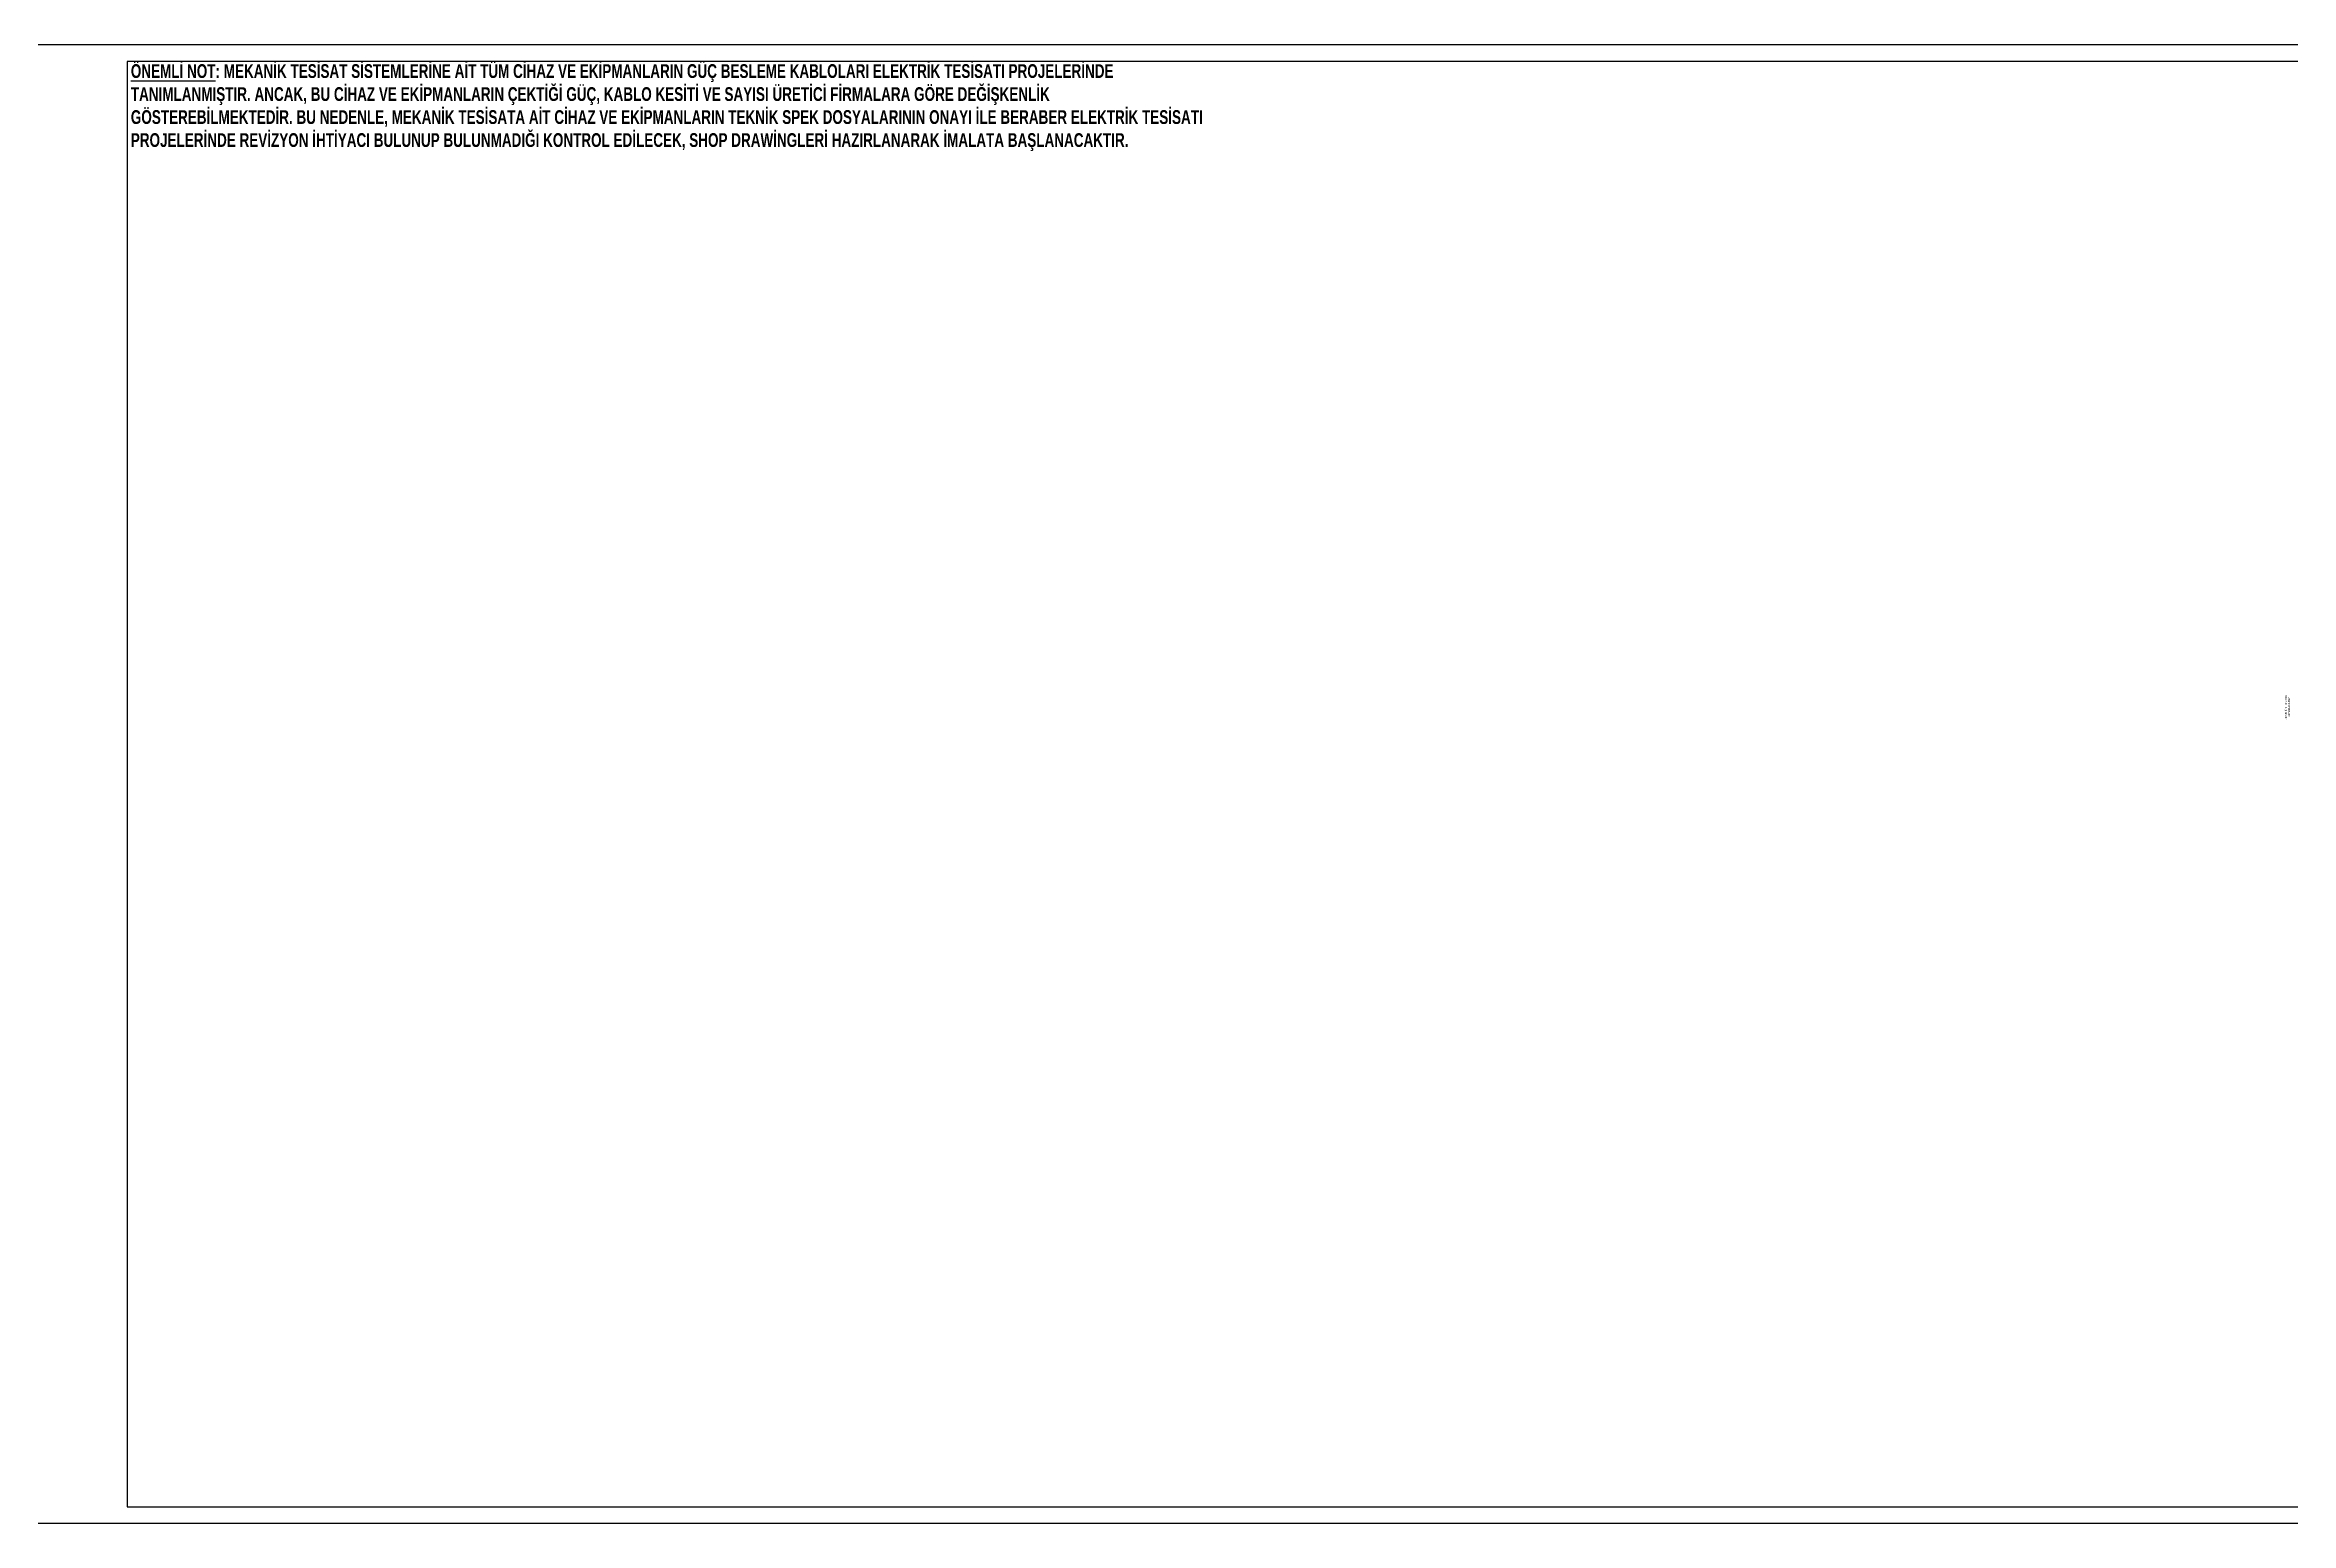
# Model space of a CAD drawing. Header units: centimetres. Extents: x 405464 to 563355, y 50011 to 66875.
# Drawn here: x 437564 to 451238, y 50011 to 59011 of the extents above; entities that cross this region are included whole.
import ezdxf
from ezdxf.enums import TextEntityAlignment as Align

# ---------------------------------------------------------------- set-up
doc = ezdxf.new("R2010")
doc.units = ezdxf.units.CM
for name, color, linetype, lineweight in [('0-KRCN-DSD-YAZI', 4, 'Continuous', 40), ('0-KRCN-Z-ANTET', 71, 'Continuous', 30), ('LBT-RADYATÖR ÇAP', 31, 'Continuous', 30)]:
    doc.layers.add(name, color=color, linetype=linetype, lineweight=lineweight)
doc.styles.add('C 100', font='romans.shx', dxfattribs={"width": 0.7, "height": 17.5})
doc.styles.add('VRF CITY MULTI', font='tahoma.ttf', dxfattribs={"height": 15})

msp = doc.modelspace()

# ---------------------------------------------------------------- linework, layer by layer
at = {"layer": '0-KRCN-Z-ANTET'}
for points in [[(405464, 50011), (563355, 50011), (563355, 59011), (405464, 59011)], [(438064, 50111), (469564, 50111), (469564, 58911), (438064, 58911)]]:
    msp.add_lwpolyline(points, close=True, dxfattribs=at)

# ---------------------------------------------------------------- texts
at = {"layer": '0-KRCN-DSD-YAZI', "color": 7, "style": 'VRF CITY MULTI', "width": 0.7}
for s, p in [('DEVAMI İÇİN TEMİZ ODA ', (451206, 54979)), ('PAFTASINA BAKINIZ', (451226, 54979))]:
    msp.add_text(s, height=12, rotation=90, dxfattribs=at).set_placement(p, align=Align.MIDDLE)
at = {"layer": 'LBT-RADYATÖR ÇAP', "color": 7, "insert": (438087, 58894), "char_height": 84, "attachment_point": 1, "style": 'C 100'}
msp.add_mtext_dynamic_manual_height_columns('{\\fArial|b1|i0|c162|p34;\\L\\C1;ÖNEMLİ NOT\\l:\\C0; MEKANİK TESİSAT SİSTEMLERİNE AİT TÜM CİHAZ VE EKİPMANLARIN GÜÇ BESLEME KABLOLARI ELEKTRİK TESİSATI PROJELERİNDE TANIMLANMIŞTIR. ANCAK, BU CİHAZ VE EKİPMANLARIN ÇEKTİĞİ GÜÇ, KABLO KESİTİ VE SAYISI ÜRETİCİ FİRMALARA GÖRE DEĞİŞKENLİK GÖSTEREBİLMEKTEDİR. BU NEDENLE, MEKANİK TESİSATA AİT CİHAZ VE EKİPMANLARIN TEKNİK SPEK DOSYALARININ ONAYI İLE BERABER ELEKTRİK TESİSATI PROJELERİNDE REVİZYON İHTİYACI BULUNUP BULUNMADIĞI KONTROL EDİLECEK, SHOP DRAWİNGLERİ HAZIRLANARAK İMALATA BAŞLANACAKTIR.}', width=6519.63, gutter_width=11812, heights=[0], dxfattribs=at)

doc.saveas('drawing.dxf')
